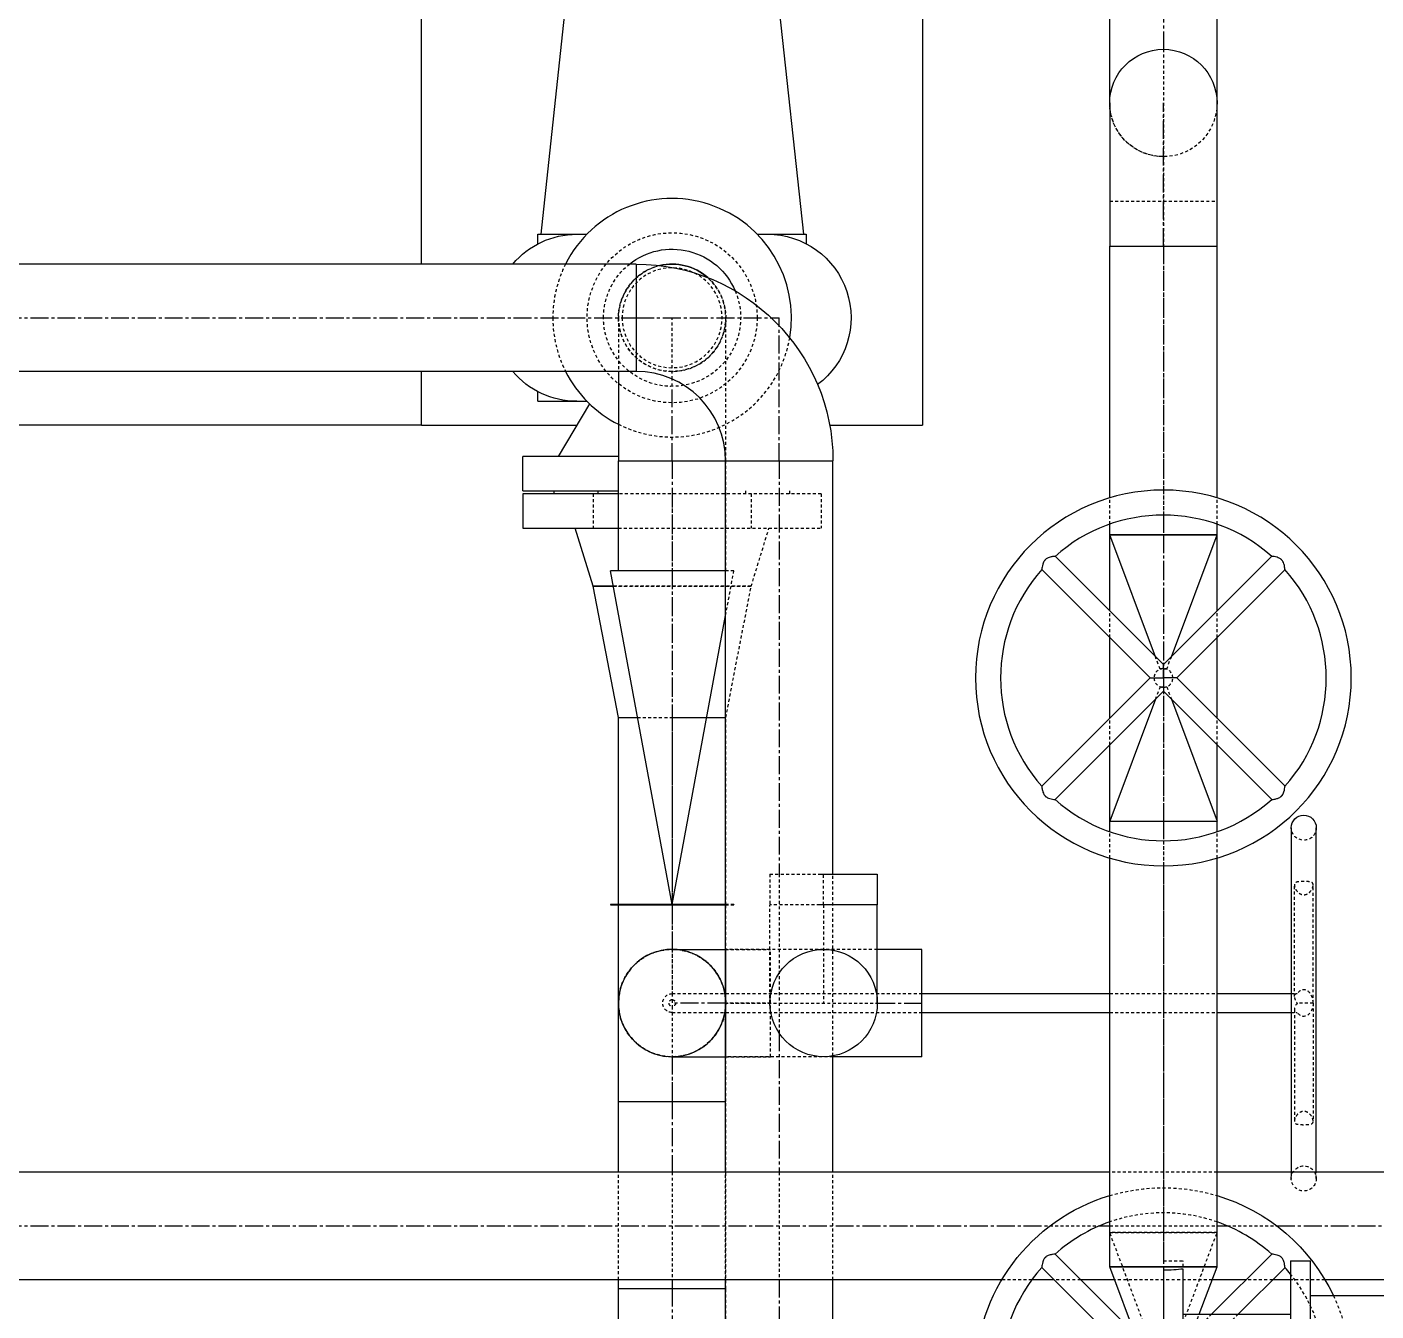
# Model space of a CAD drawing. Header units: inches. Extents: x -253 to 1500, y -183 to 1800.
# Drawn here: x 153 to 209.5, y 19.9 to 73.7 of the extents above; entities that cross this region are included whole.
import ezdxf

# ---------------------------------------------------------------- set-up
doc = ezdxf.new("R2010")
doc.units = ezdxf.units.IN
doc.header["$MEASUREMENT"] = 0
doc.linetypes.add('CENTER2', pattern=[1.125, 0.75, -0.125, 0.125, -0.125])
doc.linetypes.add('HIDDEN2', pattern=[0.1875, 0.125, -0.0625])
for name, color, linetype in [('Top (Plan) View-CENTER', 1, 'CENTER2'), ('Top (Plan) View-EQUIP', 3, 'Continuous'), ('Top (Plan) View-HIDDEN', 7, 'HIDDEN2'), ('Top (Plan) View-MISC', 7, 'Continuous'), ('Top (Plan) View-PIPING', 5, 'Continuous')]:
    doc.layers.add(name, color=color, linetype=linetype)

# ---------------------------------------------------------------- blocks, each defined once
blk = doc.blocks.new('*U134')
at = {"layer": 'Top (Plan) View-MISC', "color": 0, "linetype": 'ByBlock', "lineweight": -2}
blk.add_line((169.5, 57), (149.734, 57), dxfattribs=at)
blk = doc.blocks.new('*U150')
at = {"layer": 'Top (Plan) View-CENTER'}
blk.add_line((149.734, 61.5), (178.491, 61.5), dxfattribs=at)
at = {"layer": 'Top (Plan) View-HIDDEN'}
for p, q in [((132, 61.5), (132, 63.75)), ((149.734, 63.75), (132, 63.75)), ((132, 59.25), (132, 61.5)), ((132, 61.5), (149.734, 61.5)), ((149.734, 59.25), (132, 59.25))]:
    blk.add_line(p, q, dxfattribs=at)
at = {"layer": 'Top (Plan) View-PIPING', "color": 0, "linetype": 'ByBlock', "lineweight": -2}
for p, q in [((178.491, 63.75), (149.734, 63.75)), ((178.491, 63.75), (178.491, 61.5)), ((178.491, 61.5), (178.491, 59.25)), ((178.491, 59.25), (149.734, 59.25))]:
    blk.add_line(p, q, dxfattribs=at)
blk = doc.blocks.new('*U161')
at = {"layer": 'Top (Plan) View-CENTER'}
for p, q in [((149.734, 23.436), (195.831, 23.436)), ((197.903, 23.436), (198.341, 23.436)), ((202.841, 23.436), (203.28, 23.436)), ((205.352, 23.436), (235.995, 23.436))]:
    blk.add_line(p, q, dxfattribs=at)
at = {"layer": 'Top (Plan) View-HIDDEN'}
for p, q in [((202.841, 25.686), (198.341, 25.686)), ((195.831, 23.436), (197.903, 23.436)), ((198.341, 23.436), (202.841, 23.436)), ((203.28, 23.436), (205.352, 23.436)), ((195.078, 21.186), (193.822, 21.186)), ((197.125, 21.186), (196.011, 21.186)), ((202.638, 21.186), (198.545, 21.186)), ((205.171, 21.186), (204.058, 21.186)), ((207.361, 21.186), (205.925, 21.186))]:
    blk.add_line(p, q, dxfattribs=at)
at = {"layer": 'Top (Plan) View-PIPING', "color": 0, "linetype": 'ByBlock', "lineweight": -2}
for p, q in [((198.341, 25.686), (149.734, 25.686)), ((235.995, 25.686), (202.841, 25.686)), ((193.822, 21.186), (149.734, 21.186)), ((196.011, 21.186), (195.078, 21.186)), ((198.545, 21.186), (197.125, 21.186)), ((204.058, 21.186), (202.638, 21.186)), ((205.925, 21.186), (205.171, 21.186)), ((235.995, 21.186), (207.361, 21.186))]:
    blk.add_line(p, q, dxfattribs=at)
blk = doc.blocks.new('*U175')
at = {"layer": 'Top (Plan) View-EQUIP', "color": 0, "linetype": 'ByBlock', "lineweight": -2}
for p, q in [((177.114, 121), (190.5, 121)), ((190.5, 121), (190.5, 108.811)), ((187.111, 114.333), (177.114, 114.333)), ((169.5, 108.811), (169.5, 113.056)), ((188, 112.9), (172, 112.9)), ((172, 108.811), (172, 112.9)), ((188, 108.811), (188, 112.9)), ((169.5, 63.75), (169.5, 104.311)), ((172, 91.1), (172, 104.311)), ((188, 91.1), (188, 104.311)), ((190.5, 104.311), (190.5, 57)), ((172, 91.1), (180, 91.1)), ((180, 91.1), (188, 91.1)), ((172.889, 89.667), (180, 89.667)), ((180, 89.667), (187.111, 89.667)), ((178, 88.125), (180, 88.125)), ((178, 79), (178, 88.125)), ((180, 88.125), (182, 88.125)), ((182, 79), (182, 88.125)), ((176, 79), (174.5, 65)), ((184, 79), (176, 79)), ((184, 79), (185.5, 65)), ((174.375, 64.6), (174.375, 65)), ((174.375, 65), (174.5, 65)), ((174.5, 65), (176.429, 65)), ((183.571, 65), (185.5, 65)), ((185.5, 65), (185.625, 65)), ((185.625, 65), (185.625, 64.6)), ((169.5, 57), (169.5, 59.25)), ((174.375, 58), (174.375, 58.4)), ((174.375, 58), (176, 58)), ((176.542, 57.888), (175.219, 55.69)), ((176, 58), (176.429, 58)), ((169.5, 57), (176.007, 57)), ((186.604, 57), (190.5, 57)), ((177.75, 55.69), (173.75, 55.69)), ((173.75, 54.25), (173.75, 55.69)), ((173.75, 54.25), (177.75, 54.25))]:
    blk.add_line(p, q, dxfattribs=at)
at = {"layer": 'Top (Plan) View-EQUIP', "color": 0, "linetype": 'ByBlock', "lineweight": -2, "extrusion": (0, 0, -1)}
for centre, radius, start, end in [((-180, 100), 16, 79.6085, 116.3878), ((-186.4, 112.9), 1.6, 116.3878, 180), ((-173.6, 112.9), 1.6, 0, 5.6072), ((-173.6, 91.1), 1.6, 296.3878, 0), ((-186.4, 91.1), 1.6, 180, 243.6122), ((-180, 104), 16, 277.1808, 296.3878), ((-180, 104), 16, 243.6122, 262.8192), ((-176, 61.5), 3.5, 40.0052, 90), ((-184, 61.5), 3.5, 90, 233.2027), ((-176, 61.5), 3.5, 270, 319.9948)]:
    blk.add_arc(centre, radius, start, end, dxfattribs=at)
blk = doc.blocks.new('*U176')
at = {"layer": 'Top (Plan) View-HIDDEN'}
for p, q in [((176.688, 54.125), (176.688, 52.685)), ((186.25, 54.125), (177.75, 54.125)), ((180, 54.125), (180, 50.245)), ((183.312, 54.125), (183.312, 52.685)), ((186.25, 54.125), (186.25, 52.685)), ((177.75, 52.685), (186.25, 52.685)), ((183.312, 50.245), (184.06, 52.685)), ((177.532, 50.245), (183.312, 50.245))]:
    blk.add_line(p, q, dxfattribs=at)
at = {"layer": 'Top (Plan) View-PIPING', "color": 0, "linetype": 'ByBlock', "lineweight": -2}
for p, q in [((177.75, 54.125), (173.75, 54.125)), ((173.75, 54.125), (173.75, 52.685)), ((173.75, 52.685), (177.75, 52.685)), ((176.688, 50.245), (175.94, 52.685)), ((176.688, 50.245), (177.532, 50.245))]:
    blk.add_line(p, q, dxfattribs=at)
blk = doc.blocks.new('*U177')
at = {"layer": 'Top (Plan) View-HIDDEN'}
for radius, start, end in [(5, 153.2563, 180), (2.25, 103.2567, 180), (2.25, 180, 48.513), (5, 180, 206.7437), (5, 243.2563, 350.3217)]:
    blk.add_arc((180, 61.5), radius, start, end, dxfattribs=at)
at = {"layer": 'Top (Plan) View-HIDDEN', "extrusion": (0, 0, -1)}
for start, end in [(0, 51.5), (156.8901, 0)]:
    blk.add_arc((-180, 61.5), 2.875, start, end, dxfattribs=at)
at = {"layer": 'Top (Plan) View-PIPING', "color": 0, "linetype": 'ByBlock', "lineweight": -2}
for radius, start, end in [(5, 350.3217, 153.2563), (2.25, 48.513, 103.2567), (5, 206.7437, 243.2563)]:
    blk.add_arc((180, 61.5), radius, start, end, dxfattribs=at)
at = {"layer": 'Top (Plan) View-PIPING', "color": 0, "linetype": 'ByBlock', "lineweight": -2, "extrusion": (0, 0, -1)}
blk.add_arc((-180, 61.5), 2.875, 51.5, 156.8901, dxfattribs=at)
blk = doc.blocks.new('*U178')
at = {"layer": 'Top (Plan) View-HIDDEN'}
for p, q in [((176.905, 54.125), (176.905, 54.25)), ((183.095, 54.125), (183.095, 54.25)), ((184.94, 54.125), (184.94, 54.25))]:
    blk.add_line(p, q, dxfattribs=at)
at = {"layer": 'Top (Plan) View-PIPING', "color": 0, "linetype": 'ByBlock', "lineweight": -2}
blk.add_line((175.06, 54.125), (175.06, 54.25), dxfattribs=at)
blk = doc.blocks.new('*U180')
at = {"layer": 'Top (Plan) View-CENTER'}
for p, q in [((180, 20.808), (180, 12.568)), ((177.114, 16.688), (180, 16.688))]:
    blk.add_line(p, q, dxfattribs=at)
at = {"layer": 'Top (Plan) View-HIDDEN'}
for p, q in [((182.25, 20.808), (182.241, 20.808)), ((182.25, 12.568), (182.25, 20.808)), ((175.88, 18.381), (175.88, 14.438)), ((175.88, 16.688), (177.114, 16.688)), ((177.114, 14.438), (175.88, 14.438)), ((182.241, 12.568), (182.25, 12.568))]:
    blk.add_line(p, q, dxfattribs=at)
at = {"layer": 'Top (Plan) View-PIPING', "color": 0, "linetype": 'ByBlock', "lineweight": -2}
for p, q in [((182.241, 20.808), (177.75, 20.808)), ((177.75, 18.938), (177.75, 20.808)), ((175.88, 18.938), (175.88, 18.381)), ((177.75, 18.938), (175.88, 18.938)), ((180, 16.688), (177.75, 18.938)), ((177.75, 14.438), (180, 16.688)), ((177.75, 14.438), (177.114, 14.438)), ((177.75, 12.568), (177.75, 14.438)), ((177.75, 12.568), (182.241, 12.568))]:
    blk.add_line(p, q, dxfattribs=at)
blk = doc.blocks.new('*U181')
at = {"layer": 'Top (Plan) View-HIDDEN'}
blk.add_circle((180, 61.5), 3.565, dxfattribs=at)
at = {"layer": 'Top (Plan) View-HIDDEN', "extrusion": (0, 0, -1)}
blk.add_circle((-180, 61.5), 2.095, dxfattribs=at)
blk = doc.blocks.new('*U182')
at = {"layer": 'Top (Plan) View-HIDDEN'}
for p, q in [((183.312, 50.245), (177.532, 50.245)), ((180, 50.245), (180, 44.745)), ((182.25, 44.745), (183.312, 50.245)), ((178.55, 44.745), (181.45, 44.745)), ((182.241, 44.745), (182.25, 44.745))]:
    blk.add_line(p, q, dxfattribs=at)
at = {"layer": 'Top (Plan) View-PIPING', "color": 0, "linetype": 'ByBlock', "lineweight": -2}
for p, q in [((177.532, 50.245), (176.688, 50.245)), ((177.75, 44.745), (176.688, 50.245)), ((177.75, 44.745), (178.55, 44.745)), ((181.45, 44.745), (182.241, 44.745))]:
    blk.add_line(p, q, dxfattribs=at)
blk = doc.blocks.new('*U183')
at = {"layer": 'Top (Plan) View-CENTER'}
blk.add_line((180, 50.899), (180, 36.899), dxfattribs=at)
at = {"layer": 'Top (Plan) View-HIDDEN'}
for p, q in [((182.587, 50.899), (182.241, 50.899)), ((182.587, 50.889), (182.241, 50.889)), ((182.241, 49.018), (182.587, 50.889)), ((182.587, 50.899), (182.587, 50.889)), ((182.587, 36.909), (182.241, 36.909)), ((182.241, 36.899), (182.587, 36.899)), ((182.587, 36.909), (182.587, 36.899))]:
    blk.add_line(p, q, dxfattribs=at)
at = {"layer": 'Top (Plan) View-PIPING', "color": 0, "linetype": 'ByBlock', "lineweight": -2}
for p, q in [((182.241, 50.899), (177.412, 50.899)), ((177.412, 50.899), (177.412, 50.889)), ((182.241, 50.889), (177.412, 50.889)), ((180, 36.909), (177.412, 50.889)), ((180, 36.909), (182.241, 49.018)), ((182.241, 36.909), (177.412, 36.909)), ((177.412, 36.909), (177.412, 36.899)), ((177.412, 36.899), (182.241, 36.899))]:
    blk.add_line(p, q, dxfattribs=at)
blk = doc.blocks.new('*U184')
at = {"layer": 'Top (Plan) View-CENTER'}
blk.add_line((180, 55.5), (180, 58.933), dxfattribs=at)
at = {"layer": 'Top (Plan) View-HIDDEN'}
for p, q in [((177.75, 61.5), (177.75, 59.25)), ((180, 58.933), (180, 61.5)), ((182.25, 55.5), (182.25, 61.5))]:
    blk.add_line(p, q, dxfattribs=at)
at = {"layer": 'Top (Plan) View-HIDDEN', "extrusion": (0, 0, -1)}
for start, end in [(270, 76.7433), (131.487, 270)]:
    blk.add_arc((-180, 61.5), 2.25, start, end, dxfattribs=at)
at = {"layer": 'Top (Plan) View-PIPING', "color": 0, "linetype": 'ByBlock', "lineweight": -2}
for p, q in [((177.75, 59.25), (177.75, 55.5)), ((177.75, 55.5), (182.241, 55.5))]:
    blk.add_line(p, q, dxfattribs=at)
at = {"layer": 'Top (Plan) View-PIPING', "color": 0, "linetype": 'ByBlock', "lineweight": -2, "extrusion": (0, 0, -1)}
blk.add_arc((-180, 61.5), 2.25, 76.7433, 131.487, dxfattribs=at)
blk = doc.blocks.new('*U185')
at = {"layer": 'Top (Plan) View-CENTER'}
blk.add_line((180, 55.5), (180, 50.899), dxfattribs=at)
at = {"layer": 'Top (Plan) View-HIDDEN'}
blk.add_line((182.25, 50.899), (182.25, 55.5), dxfattribs=at)
at = {"layer": 'Top (Plan) View-PIPING', "color": 0, "linetype": 'ByBlock', "lineweight": -2}
for p, q in [((177.75, 55.5), (180, 55.5)), ((177.75, 50.899), (177.75, 55.5)), ((180, 55.5), (182.241, 55.5))]:
    blk.add_line(p, q, dxfattribs=at)
blk = doc.blocks.new('*U186')
at = {"layer": 'Top (Plan) View-CENTER'}
for p, q in [((180, 36.899), (180, 35.029)), ((180, 30.529), (180, 28.659))]:
    blk.add_line(p, q, dxfattribs=at)
at = {"layer": 'Top (Plan) View-HIDDEN'}
for p, q in [((182.25, 28.659), (182.25, 36.899)), ((180, 35.029), (180, 33.173)), ((180, 32.917), (180, 32.641)), ((180, 32.385), (180, 30.529)), ((182.241, 28.659), (182.25, 28.659))]:
    blk.add_line(p, q, dxfattribs=at)
at = {"layer": 'Top (Plan) View-PIPING', "color": 0, "linetype": 'ByBlock', "lineweight": -2}
for q in [(177.75, 36.899), (182.241, 28.659)]:
    blk.add_line((177.75, 28.659), q, dxfattribs=at)
blk = doc.blocks.new('*U187')
at = {"layer": 'Top (Plan) View-CENTER'}
for p, q in [((180, 28.659), (180, 25.686)), ((180, 21.186), (180, 20.808))]:
    blk.add_line(p, q, dxfattribs=at)
at = {"layer": 'Top (Plan) View-HIDDEN'}
for p, q in [((178.55, 44.745), (180, 44.745)), ((180, 44.745), (181.45, 44.745)), ((180, 44.745), (180, 33.173)), ((182.241, 44.745), (182.25, 44.745)), ((182.25, 36.899), (182.25, 44.745)), ((177.75, 36.899), (177.75, 36.909)), ((180, 32.917), (180, 32.641)), ((180, 32.385), (180, 28.659)), ((182.25, 20.808), (182.25, 28.659)), ((177.75, 21.186), (177.75, 25.686)), ((180, 25.686), (180, 21.186)), ((182.25, 20.808), (182.241, 20.808))]:
    blk.add_line(p, q, dxfattribs=at)
at = {"layer": 'Top (Plan) View-PIPING', "color": 0, "linetype": 'ByBlock', "lineweight": -2}
for p, q in [((177.75, 44.745), (178.55, 44.745)), ((177.75, 36.909), (177.75, 44.745)), ((181.45, 44.745), (182.241, 44.745)), ((177.75, 25.686), (177.75, 28.659)), ((177.75, 20.808), (177.75, 21.186)), ((180, 20.808), (177.75, 20.808)), ((182.241, 20.808), (180, 20.808))]:
    blk.add_line(p, q, dxfattribs=at)
blk = doc.blocks.new('*U190')
at = {"layer": 'Top (Plan) View-CENTER'}
blk.add_line((182.231, 32.779), (180, 32.779), dxfattribs=at)
at = {"layer": 'Top (Plan) View-HIDDEN'}
for p, q in [((182.241, 35.029), (184.12, 35.029)), ((184.12, 32.779), (184.12, 35.029)), ((184.12, 32.779), (182.231, 32.779)), ((184.12, 30.529), (184.12, 32.779)), ((182.241, 30.529), (184.12, 30.529))]:
    blk.add_line(p, q, dxfattribs=at)
blk.add_arc((180, 32.779), 2.25, 354.9363, 5.0637, dxfattribs=at)
at = {"layer": 'Top (Plan) View-PIPING', "color": 0, "linetype": 'ByBlock', "lineweight": -2}
for p, q in [((180, 35.029), (182.241, 35.029)), ((180, 30.529), (182.241, 30.529))]:
    blk.add_line(p, q, dxfattribs=at)
for start, end in [(90, 354.9363), (5.0637, 90)]:
    blk.add_arc((180, 32.779), 2.25, start, end, dxfattribs=at)
blk = doc.blocks.new('*U191')
at = {"layer": 'Top (Plan) View-HIDDEN'}
for p, q in [((206.081, 33.057), (206.081, 37.731)), ((206.869, 32.779), (206.869, 37.731)), ((180, 33.173), (180, 32.917)), ((180, 33.173), (190.471, 33.173)), ((198.341, 33.173), (202.841, 33.173)), ((205.95, 33.173), (206.197, 33.173)), ((180, 32.641), (180, 32.385)), ((180, 32.385), (190.471, 32.385)), ((198.341, 32.385), (202.841, 32.385)), ((205.95, 32.385), (206.197, 32.385)), ((206.081, 32.5), (206.081, 27.827)), ((206.869, 32.779), (206.197, 32.779)), ((206.869, 32.779), (206.869, 27.827)), ((205.95, 25.686), (205.95, 25.429)), ((207, 25.429), (207, 25.686))]:
    blk.add_line(p, q, dxfattribs=at)
blk.add_circle((180, 32.779), 2.25, dxfattribs=at)
at = {"layer": 'Top (Plan) View-HIDDEN', "extrusion": (0, 0, -1)}
blk.add_circle((-180, 32.779), 2.249, dxfattribs=at)
for centre, radius, start, end in [((-206.475, 40.129), 0.525, 180, 360), ((-180, 32.779), 0.394, 270, 90), ((-206.475, 25.429), 0.525, 0, 180), ((-206.475, 25.429), 0.525, 180, 360)]:
    blk.add_arc(centre, radius, start, end, dxfattribs=at)
at = {"layer": 'Top (Plan) View-HIDDEN'}
blk.add_arc((180, 32.779), 0.138, 90, 270, dxfattribs=at)
for major_axis, ratio, start_param, end_param in [((0, -0.557), 0.707107, 1.570796, 3.926991), ((0.364, -0.364), 0.414214, -3.534292, -1.963495), ((-0.364, -0.364), 0.414214, -1.178097, 0.392699)]:
    blk.add_ellipse((206.475, 32.779), major_axis=major_axis, ratio=ratio, start_param=start_param, end_param=end_param, dxfattribs=at)
at = {"layer": 'Top (Plan) View-HIDDEN', "extrusion": (0, 0, -1)}
blk.add_ellipse((206.475, 32.779), major_axis=(0, -0.557), ratio=0.707107, start_param=-1.570796, end_param=0.785398, dxfattribs=at)
at = {"layer": 'Top (Plan) View-HIDDEN'}
for points, knots in [([(206.869, 37.731), (206.869, 37.729), (206.869, 37.727), (206.869, 37.724), (206.869, 37.722), (206.868, 37.714), (206.868, 37.708), (206.864, 37.68), (206.859, 37.658), (206.842, 37.605), (206.828, 37.575), (206.789, 37.504), (206.759, 37.462), (206.684, 37.39), (206.641, 37.361), (206.554, 37.326), (206.513, 37.318), (206.43, 37.319), (206.39, 37.328), (206.309, 37.361), (206.269, 37.389), (206.189, 37.464), (206.153, 37.514), (206.112, 37.595), (206.1, 37.627), (206.087, 37.677), (206.083, 37.695), (206.082, 37.715), (206.082, 37.719), (206.081, 37.724), (206.081, 37.725), (206.081, 37.729), (206.081, 37.73), (206.081, 37.733), (206.081, 37.735), (206.081, 37.739), (206.082, 37.741), (206.082, 37.752), (206.084, 37.76), (206.088, 37.78), (206.093, 37.79), (206.109, 37.814), (206.123, 37.825), (206.163, 37.846), (206.193, 37.855), (206.268, 37.867), (206.311, 37.871), (206.398, 37.875), (206.44, 37.875), (206.522, 37.875), (206.562, 37.874), (206.644, 37.87), (206.684, 37.867), (206.763, 37.854), (206.798, 37.843), (206.839, 37.816), (206.851, 37.803), (206.863, 37.774), (206.867, 37.762), (206.868, 37.745), (206.868, 37.742), (206.869, 37.737), (206.869, 37.735), (206.869, 37.733), (206.869, 37.732), (206.869, 37.731)], [0, 0, 0, 0, 0.006355, 0.006355, 0.015483, 0.015483, 0.038866, 0.038866, 0.11999, 0.11999, 0.222767, 0.222767, 0.369773, 0.369773, 0.514709, 0.514709, 0.632979, 0.632979, 0.74711, 0.74711, 0.880955, 0.880955, 1.056246, 1.056246, 1.165235, 1.165235, 1.233095, 1.233095, 1.2458, 1.2458, 1.253709, 1.253709, 1.259851, 1.259851, 1.266608, 1.266608, 1.277602, 1.277602, 1.315797, 1.315797, 1.379771, 1.379771, 1.48338, 1.48338, 1.63114, 1.63114, 1.775126, 1.775126, 1.893061, 1.893061, 2.007256, 2.007256, 2.141769, 2.141769, 2.315982, 2.315982, 2.425029, 2.425029, 2.490587, 2.490587, 2.503146, 2.503146, 2.51101, 2.51101, 2.515371, 2.515371, 2.515371, 2.515371]), ([(180, 32.917), (180.018, 32.917), (180.037, 32.914), (180.072, 32.901), (180.088, 32.891), (180.115, 32.868), (180.127, 32.852), (180.143, 32.817), (180.148, 32.797), (180.148, 32.76), (180.143, 32.741), (180.127, 32.706), (180.115, 32.69), (180.088, 32.666), (180.072, 32.657), (180.037, 32.644), (180.018, 32.641), (180, 32.641)], [-0.4348162, -0.4348162, -0.4348162, -0.4348162, -0.381834, -0.381834, -0.3288517, -0.3288517, -0.2731299, -0.2731299, -0.2174081, -0.2174081, -0.1616863, -0.1616863, -0.1059645, -0.1059645, -0.0529823, -0.0529823, 0, 0, 0, 0]), ([(206.869, 27.827), (206.869, 27.826), (206.869, 27.824), (206.869, 27.821), (206.869, 27.818), (206.868, 27.811), (206.868, 27.806), (206.864, 27.785), (206.859, 27.771), (206.842, 27.744), (206.828, 27.733), (206.789, 27.712), (206.759, 27.703), (206.684, 27.691), (206.641, 27.687), (206.554, 27.683), (206.513, 27.682), (206.43, 27.682), (206.39, 27.683), (206.309, 27.687), (206.269, 27.691), (206.189, 27.703), (206.153, 27.714), (206.112, 27.741), (206.1, 27.754), (206.087, 27.783), (206.083, 27.795), (206.082, 27.813), (206.082, 27.816), (206.081, 27.82), (206.081, 27.822), (206.081, 27.825), (206.081, 27.827), (206.081, 27.83), (206.081, 27.832), (206.081, 27.836), (206.082, 27.839), (206.082, 27.851), (206.084, 27.861), (206.088, 27.888), (206.093, 27.906), (206.109, 27.955), (206.123, 27.985), (206.163, 28.056), (206.193, 28.098), (206.268, 28.169), (206.311, 28.198), (206.398, 28.232), (206.44, 28.24), (206.522, 28.238), (206.562, 28.229), (206.644, 28.195), (206.684, 28.167), (206.763, 28.091), (206.798, 28.041), (206.839, 27.96), (206.851, 27.928), (206.863, 27.879), (206.867, 27.862), (206.868, 27.842), (206.868, 27.839), (206.869, 27.834), (206.869, 27.832), (206.869, 27.829), (206.869, 27.828), (206.869, 27.827)], [0, 0, 0, 0, 0.006355, 0.006355, 0.015483, 0.015483, 0.038866, 0.038866, 0.11999, 0.11999, 0.222767, 0.222767, 0.369773, 0.369773, 0.514709, 0.514709, 0.632979, 0.632979, 0.74711, 0.74711, 0.880955, 0.880955, 1.056246, 1.056246, 1.165235, 1.165235, 1.233095, 1.233095, 1.2458, 1.2458, 1.253709, 1.253709, 1.259851, 1.259851, 1.266608, 1.266608, 1.277602, 1.277602, 1.315797, 1.315797, 1.379771, 1.379771, 1.48338, 1.48338, 1.63114, 1.63114, 1.775126, 1.775126, 1.893061, 1.893061, 2.007256, 2.007256, 2.141769, 2.141769, 2.315982, 2.315982, 2.425029, 2.425029, 2.490587, 2.490587, 2.503146, 2.503146, 2.51101, 2.51101, 2.515371, 2.515371, 2.515371, 2.515371])]:
    blk.add_open_spline(points, degree=3, knots=knots, dxfattribs=at)
at = {"layer": 'Top (Plan) View-PIPING', "color": 0, "linetype": 'ByBlock', "lineweight": -2}
for p, q in [((205.95, 40.129), (205.95, 25.686)), ((207, 25.686), (207, 40.129)), ((190.471, 33.173), (198.341, 33.173)), ((202.841, 33.173), (205.95, 33.173)), ((190.471, 32.385), (198.341, 32.385)), ((202.841, 32.385), (205.95, 32.385))]:
    blk.add_line(p, q, dxfattribs=at)
at = {"layer": 'Top (Plan) View-PIPING', "color": 0, "linetype": 'ByBlock', "lineweight": -2, "extrusion": (0, 0, -1)}
blk.add_arc((-206.475, 40.129), 0.525, 0, 180, dxfattribs=at)
blk = doc.blocks.new('*U192')
at = {"layer": 'Top (Plan) View-CENTER'}
for p in [(178.491, 61.5), (184.491, 55.5)]:
    blk.add_line(p, (184.491, 61.5), dxfattribs=at)
at = {"layer": 'Top (Plan) View-PIPING', "color": 0, "linetype": 'ByBlock', "lineweight": -2}
for p, q in [((178.491, 63.75), (178.491, 59.25)), ((182.241, 55.5), (186.741, 55.5))]:
    blk.add_line(p, q, dxfattribs=at)
at = {"layer": 'Top (Plan) View-PIPING', "color": 0, "linetype": 'ByBlock', "lineweight": -2, "extrusion": (0, 0, -1)}
blk.add_arc((-178.491, 55.5), 8.25, 90, 180, dxfattribs=at)
at = {"layer": 'Top (Plan) View-PIPING', "color": 0, "linetype": 'ByBlock', "lineweight": -2}
blk.add_arc((178.491, 55.5), 3.75, 0, 90, dxfattribs=at)
blk = doc.blocks.new('*U197')
at = {"layer": 'Top (Plan) View-CENTER'}
blk.add_line((188.601, 32.779), (190.471, 32.779), dxfattribs=at)
at = {"layer": 'Top (Plan) View-HIDDEN'}
for p, q in [((188.601, 35.029), (182.241, 35.029)), ((182.231, 33.073), (182.231, 32.484)), ((182.231, 32.779), (188.601, 32.779)), ((186.741, 30.529), (182.241, 30.529))]:
    blk.add_line(p, q, dxfattribs=at)
at = {"layer": 'Top (Plan) View-PIPING', "color": 0, "linetype": 'ByBlock', "lineweight": -2}
for p, q in [((182.231, 35.029), (182.231, 33.073)), ((182.241, 35.029), (182.231, 35.029)), ((190.471, 35.029), (188.601, 35.029)), ((190.471, 30.529), (190.471, 35.029)), ((182.231, 32.484), (182.231, 30.529)), ((182.241, 30.529), (182.231, 30.529)), ((190.471, 30.529), (186.741, 30.529))]:
    blk.add_line(p, q, dxfattribs=at)
blk = doc.blocks.new('*U198')
at = {"layer": 'Top (Plan) View-CENTER'}
for p, q in [((184.491, 55.5), (184.491, 38.183)), ((184.491, 31.512), (184.491, 25.686)), ((184.491, 21.186), (184.491, 4.005))]:
    blk.add_line(p, q, dxfattribs=at)
at = {"layer": 'Top (Plan) View-HIDDEN'}
for p, q in [((184.491, 38.183), (184.491, 31.512)), ((186.741, 30.563), (186.741, 38.183)), ((182.241, 21.186), (182.241, 25.686)), ((184.491, 25.686), (184.491, 21.186)), ((186.741, 21.186), (186.741, 25.686))]:
    blk.add_line(p, q, dxfattribs=at)
at = {"layer": 'Top (Plan) View-PIPING', "color": 0, "linetype": 'ByBlock', "lineweight": -2}
for p, q in [((182.241, 55.5), (184.491, 55.5)), ((182.241, 25.686), (182.241, 55.5)), ((184.491, 55.5), (186.741, 55.5)), ((186.741, 38.183), (186.741, 55.5)), ((186.741, 25.686), (186.741, 30.563)), ((182.241, 4.005), (182.241, 21.186)), ((186.741, 4.005), (186.741, 21.186))]:
    blk.add_line(p, q, dxfattribs=at)
blk = doc.blocks.new('*U206')
at = {"layer": 'Top (Plan) View-HIDDEN'}
for p, q in [((186.195, 36.899), (184.101, 36.899)), ((184.101, 32.779), (184.101, 36.899)), ((186.351, 36.899), (186.351, 32.779))]:
    blk.add_line(p, q, dxfattribs=at)
at = {"layer": 'Top (Plan) View-PIPING', "color": 0, "linetype": 'ByBlock', "lineweight": -2}
for p, q in [((186.351, 36.899), (186.195, 36.899)), ((188.601, 36.899), (186.351, 36.899)), ((188.601, 32.779), (188.601, 36.899))]:
    blk.add_line(p, q, dxfattribs=at)
blk.add_circle((186.351, 32.779), 2.25, dxfattribs=at)
blk = doc.blocks.new('*U207')
at = {"layer": 'Top (Plan) View-HIDDEN'}
for p, q in [((184.101, 38.183), (186.195, 38.183)), ((184.101, 38.183), (184.101, 36.899)), ((186.351, 36.899), (186.351, 38.183)), ((186.195, 36.899), (184.101, 36.899))]:
    blk.add_line(p, q, dxfattribs=at)
at = {"layer": 'Top (Plan) View-PIPING', "color": 0, "linetype": 'ByBlock', "lineweight": -2}
for p, q in [((186.195, 38.183), (186.351, 38.183)), ((186.351, 38.183), (188.601, 38.183)), ((188.601, 38.183), (188.601, 36.899)), ((186.351, 36.899), (186.195, 36.899)), ((188.601, 36.899), (186.351, 36.899))]:
    blk.add_line(p, q, dxfattribs=at)
blk = doc.blocks.new('*U211')
at = {"layer": 'Top (Plan) View-CENTER'}
blk.add_line((200.591, 52.405), (200.591, 40.405), dxfattribs=at)
at = {"layer": 'Top (Plan) View-HIDDEN'}
for p, q in [((200.453, 46.774), (200.257, 47.296)), ((200.73, 46.774), (200.926, 47.296)), ((200.73, 46.774), (200.453, 46.774)), ((200.453, 46.037), (200.257, 45.515)), ((200.453, 46.037), (200.73, 46.037)), ((200.73, 46.037), (200.926, 45.515))]:
    blk.add_line(p, q, dxfattribs=at)
for start, end in [(90, 180), (180, 270), (360, 90), (270, 0)]:
    blk.add_arc((200.591, 46.405), 0.394, start, end, dxfattribs=at)
at = {"layer": 'Top (Plan) View-PIPING', "color": 0, "linetype": 'ByBlock', "lineweight": -2}
for p, q in [((202.841, 52.405), (198.341, 52.405)), ((198.342, 52.404), (198.341, 52.405)), ((202.841, 52.404), (198.341, 52.404)), ((198.341, 52.404), (198.341, 52.403)), ((198.341, 52.403), (202.841, 52.403)), ((200.257, 47.296), (198.342, 52.403)), ((200.926, 47.296), (202.841, 52.403)), ((202.841, 52.404), (202.841, 52.405)), ((202.841, 52.404), (202.841, 52.403)), ((196.052, 51.502), (200.591, 46.962)), ((205.131, 51.502), (200.591, 46.962)), ((195.495, 50.945), (200.035, 46.405)), ((205.688, 50.945), (201.148, 46.405)), ((200.591, 46.405), (200.591, 46.962)), ((200.035, 46.405), (195.495, 41.866)), ((200.035, 46.405), (200.591, 46.405)), ((200.591, 46.405), (200.591, 45.849)), ((201.148, 46.405), (200.591, 46.405)), ((201.148, 46.405), (205.688, 41.866)), ((200.591, 45.849), (196.052, 41.309)), ((200.591, 45.849), (205.131, 41.309)), ((200.257, 45.515), (198.341, 40.405)), ((200.926, 45.515), (202.841, 40.405)), ((198.341, 40.405), (200.591, 40.405)), ((200.591, 40.405), (202.841, 40.405))]:
    blk.add_line(p, q, dxfattribs=at)
at = {"layer": 'Top (Plan) View-PIPING', "color": 0, "linetype": 'ByBlock', "lineweight": -2, "extrusion": (0, 0, -1)}
blk.add_circle((-200.591, 46.405), 7.875, dxfattribs=at)
at = {"layer": 'Top (Plan) View-PIPING', "color": 0, "linetype": 'ByBlock', "lineweight": -2}
for start, end in [(48.3074, 131.6926), (138.3074, 221.6926), (318.3074, 41.6926), (228.3074, 311.6926)]:
    blk.add_arc((200.591, 46.405), 6.825, start, end, dxfattribs=at)
for points, knots in [([(196.052, 51.502), (196.052, 51.502), (196.052, 51.502), (196.051, 51.502), (196.043, 51.501), (196.009, 51.497), (195.982, 51.494), (195.907, 51.481), (195.856, 51.471), (195.775, 51.444), (195.743, 51.43), (195.693, 51.402), (195.675, 51.389), (195.655, 51.371), (195.652, 51.369), (195.647, 51.364), (195.645, 51.362), (195.641, 51.359), (195.64, 51.357), (195.637, 51.354), (195.635, 51.353), (195.631, 51.348), (195.629, 51.346), (195.618, 51.333), (195.61, 51.324), (195.591, 51.296), (195.58, 51.278), (195.556, 51.23), (195.545, 51.199), (195.524, 51.128), (195.515, 51.086), (195.503, 51.015), (195.5, 50.986), (195.496, 50.953), (195.495, 50.945), (195.495, 50.945)], [0.629127, 0.629127, 0.629127, 0.629127, 0.632979, 0.632979, 0.74711, 0.74711, 0.880955, 0.880955, 1.056246, 1.056246, 1.165235, 1.165235, 1.233095, 1.233095, 1.2458, 1.2458, 1.253709, 1.253709, 1.259851, 1.259851, 1.266608, 1.266608, 1.277602, 1.277602, 1.315797, 1.315797, 1.379771, 1.379771, 1.48338, 1.48338, 1.63114, 1.63114, 1.775126, 1.775126, 1.886793, 1.886793, 1.886793, 1.886793]), ([(205.688, 50.945), (205.688, 50.945), (205.688, 50.945), (205.688, 50.946), (205.687, 50.954), (205.683, 50.988), (205.679, 51.015), (205.667, 51.09), (205.656, 51.141), (205.629, 51.222), (205.616, 51.254), (205.587, 51.303), (205.575, 51.322), (205.557, 51.342), (205.555, 51.345), (205.55, 51.35), (205.548, 51.352), (205.545, 51.355), (205.543, 51.357), (205.54, 51.36), (205.539, 51.362), (205.534, 51.366), (205.532, 51.368), (205.519, 51.379), (205.509, 51.387), (205.482, 51.406), (205.464, 51.417), (205.416, 51.441), (205.385, 51.452), (205.314, 51.473), (205.272, 51.482), (205.201, 51.494), (205.172, 51.497), (205.139, 51.501), (205.131, 51.502), (205.131, 51.502)], [0.629127, 0.629127, 0.629127, 0.629127, 0.632979, 0.632979, 0.74711, 0.74711, 0.880955, 0.880955, 1.056246, 1.056246, 1.165235, 1.165235, 1.233095, 1.233095, 1.2458, 1.2458, 1.253709, 1.253709, 1.259851, 1.259851, 1.266608, 1.266608, 1.277602, 1.277602, 1.315797, 1.315797, 1.379771, 1.379771, 1.48338, 1.48338, 1.63114, 1.63114, 1.775126, 1.775126, 1.886793, 1.886793, 1.886793, 1.886793]), ([(195.495, 41.866), (195.495, 41.866), (195.495, 41.866), (195.495, 41.865), (195.496, 41.856), (195.5, 41.821), (195.504, 41.794), (195.516, 41.718), (195.527, 41.667), (195.554, 41.587), (195.568, 41.555), (195.596, 41.506), (195.609, 41.488), (195.626, 41.469), (195.628, 41.466), (195.633, 41.461), (195.635, 41.459), (195.638, 41.456), (195.639, 41.455), (195.64, 41.454)], [1.8867932, 1.8867932, 1.8867932, 1.8867932, 1.8930613, 1.8930613, 2.0072563, 2.0072563, 2.141769, 2.141769, 2.3159815, 2.3159815, 2.4250288, 2.4250288, 2.4905867, 2.4905867, 2.503146, 2.503146, 2.5110105, 2.5110105, 2.5153707, 2.5153707, 2.5153707, 2.5153707]), ([(205.543, 41.454), (205.545, 41.455), (205.546, 41.457), (205.55, 41.461), (205.552, 41.463), (205.559, 41.471), (205.564, 41.477), (205.586, 41.504), (205.599, 41.527), (205.626, 41.579), (205.637, 41.61), (205.658, 41.68), (205.667, 41.722), (205.679, 41.794), (205.683, 41.824), (205.687, 41.858), (205.688, 41.866), (205.688, 41.866)], [0, 0, 0, 0, 0.006355, 0.006355, 0.0154828, 0.0154828, 0.038866, 0.038866, 0.1199904, 0.1199904, 0.2227668, 0.2227668, 0.3697726, 0.3697726, 0.5147088, 0.5147088, 0.6291265, 0.6291265, 0.6291265, 0.6291265]), ([(195.64, 41.454), (195.641, 41.452), (195.643, 41.451), (195.646, 41.447), (195.649, 41.445), (195.657, 41.438), (195.663, 41.433), (195.69, 41.411), (195.713, 41.397), (195.765, 41.371), (195.796, 41.36), (195.866, 41.339), (195.908, 41.33), (195.98, 41.318), (196.009, 41.314), (196.044, 41.31), (196.052, 41.309), (196.052, 41.309)], [0, 0, 0, 0, 0.006355, 0.006355, 0.0154828, 0.0154828, 0.038866, 0.038866, 0.1199904, 0.1199904, 0.2227668, 0.2227668, 0.3697726, 0.3697726, 0.5147088, 0.5147088, 0.6291265, 0.6291265, 0.6291265, 0.6291265]), ([(205.131, 41.309), (205.131, 41.309), (205.131, 41.309), (205.132, 41.309), (205.141, 41.31), (205.175, 41.314), (205.203, 41.318), (205.279, 41.33), (205.329, 41.341), (205.41, 41.368), (205.442, 41.382), (205.491, 41.41), (205.508, 41.423), (205.528, 41.44), (205.531, 41.442), (205.536, 41.447), (205.538, 41.449), (205.541, 41.452), (205.542, 41.453), (205.543, 41.454)], [1.8867932, 1.8867932, 1.8867932, 1.8867932, 1.8930613, 1.8930613, 2.0072563, 2.0072563, 2.141769, 2.141769, 2.3159815, 2.3159815, 2.4250288, 2.4250288, 2.4905867, 2.4905867, 2.503146, 2.503146, 2.5110105, 2.5110105, 2.5153707, 2.5153707, 2.5153707, 2.5153707])]:
    blk.add_open_spline(points, degree=3, knots=knots, dxfattribs=at)
blk = doc.blocks.new('*U213')
at = {"layer": 'Top (Plan) View-HIDDEN'}
for p, q in [((202.841, 23.163), (198.341, 23.163)), ((198.342, 23.162), (198.341, 23.163)), ((202.841, 23.162), (198.341, 23.162)), ((198.341, 23.161), (202.841, 23.161)), ((200.453, 17.532), (198.342, 23.161)), ((200.591, 23.163), (200.591, 21.979)), ((200.73, 17.532), (202.841, 23.161)), ((202.841, 23.162), (202.841, 23.163)), ((200.591, 21.729), (200.591, 21.581)), ((202.613, 19.742), (200.591, 17.72)), ((203.727, 19.742), (202.477, 18.492)), ((199.397, 18.915), (200.591, 17.72)), ((200.73, 17.532), (200.453, 17.532)), ((200.053, 17.163), (200.591, 17.163)), ((201.148, 17.163), (200.591, 17.163)), ((201.425, 17.44), (201.148, 17.163)), ((201.148, 17.163), (201.425, 16.887)), ((200.453, 16.795), (200.257, 16.272)), ((200.591, 16.606), (200.352, 16.367)), ((200.453, 16.795), (200.73, 16.795)), ((200.591, 16.606), (202.303, 14.895)), ((200.73, 16.795), (201.442, 14.895)), ((201.75, 16.562), (203.416, 14.895)), ((202.166, 12.965), (202.634, 11.715)), ((204.232, 12.965), (205.131, 12.067)), ((205.346, 12.965), (205.688, 12.624)), ((198.879, 11.163), (200.591, 11.163)), ((200.591, 11.163), (202.303, 11.163))]:
    blk.add_line(p, q, dxfattribs=at)
at = {"layer": 'Top (Plan) View-HIDDEN', "extrusion": (0, 0, -1)}
for start, end in [(73.3985, 106.6015), (154.7676, 180), (180, 227.371), (253.3985, 286.6015)]:
    blk.add_arc((-200.591, 17.163), 7.875, start, end, dxfattribs=at)
at = {"layer": 'Top (Plan) View-HIDDEN'}
for radius, start, end in [(6.825, 70.7512, 109.2488), (6.825, 318.3074, 38.6073), (0.394, 90, 180), (0.394, 360, 90), (0.394, 180, 270), (0.394, 270, 0), (6.825, 307.0395, 311.6926), (6.825, 253.6766, 286.3234)]:
    blk.add_arc((200.591, 17.163), radius, start, end, dxfattribs=at)
for points, knots in [([(205.543, 12.212), (205.545, 12.213), (205.546, 12.215), (205.55, 12.218), (205.552, 12.22), (205.559, 12.229), (205.564, 12.234), (205.586, 12.262), (205.599, 12.284), (205.626, 12.337), (205.637, 12.367), (205.658, 12.438), (205.667, 12.48), (205.679, 12.552), (205.683, 12.581), (205.687, 12.616), (205.688, 12.624), (205.688, 12.624)], [0, 0, 0, 0, 0.006355, 0.006355, 0.0154828, 0.0154828, 0.038866, 0.038866, 0.1199904, 0.1199904, 0.2227668, 0.2227668, 0.3697726, 0.3697726, 0.5147088, 0.5147088, 0.6291265, 0.6291265, 0.6291265, 0.6291265]), ([(205.131, 12.067), (205.131, 12.067), (205.131, 12.067), (205.132, 12.067), (205.141, 12.068), (205.175, 12.072), (205.203, 12.075), (205.279, 12.088), (205.329, 12.099), (205.41, 12.126), (205.442, 12.139), (205.491, 12.168), (205.508, 12.181), (205.528, 12.197), (205.531, 12.2), (205.536, 12.205), (205.538, 12.207), (205.541, 12.209), (205.542, 12.211), (205.543, 12.212)], [1.8867932, 1.8867932, 1.8867932, 1.8867932, 1.8930613, 1.8930613, 2.0072563, 2.0072563, 2.141769, 2.141769, 2.3159815, 2.3159815, 2.4250288, 2.4250288, 2.4905867, 2.4905867, 2.503146, 2.503146, 2.5110105, 2.5110105, 2.5153707, 2.5153707, 2.5153707, 2.5153707])]:
    blk.add_open_spline(points, degree=3, knots=knots, dxfattribs=at)
at = {"layer": 'Top (Plan) View-PIPING', "color": 0, "linetype": 'ByBlock', "lineweight": -2}
for p, q in [((196.052, 22.26), (199.397, 18.915)), ((205.131, 22.26), (202.613, 19.742)), ((195.495, 21.703), (200.035, 17.163)), ((205.688, 21.703), (203.727, 19.742)), ((202.477, 18.492), (201.425, 17.44)), ((200.035, 17.163), (195.495, 12.624)), ((200.035, 17.163), (200.053, 17.163)), ((201.425, 16.887), (201.75, 16.562)), ((200.352, 16.367), (196.052, 12.067)), ((200.257, 16.272), (198.341, 11.163)), ((201.442, 14.895), (202.166, 12.965)), ((202.303, 14.895), (204.232, 12.965)), ((203.416, 14.895), (205.346, 12.965)), ((202.634, 11.715), (202.841, 11.163)), ((198.341, 11.163), (198.879, 11.163)), ((202.303, 11.163), (202.841, 11.163))]:
    blk.add_line(p, q, dxfattribs=at)
at = {"layer": 'Top (Plan) View-PIPING', "color": 0, "linetype": 'ByBlock', "lineweight": -2, "extrusion": (0, 0, -1)}
for start, end in [(286.6015, 73.3985), (106.6015, 154.7676), (227.371, 253.3985)]:
    blk.add_arc((-200.591, 17.163), 7.875, start, end, dxfattribs=at)
at = {"layer": 'Top (Plan) View-PIPING', "color": 0, "linetype": 'ByBlock', "lineweight": -2}
for start, end in [(109.2488, 131.6926), (48.3074, 70.7512), (138.3074, 221.6926), (38.6073, 41.6926), (228.3074, 253.6766), (286.3234, 307.0395)]:
    blk.add_arc((200.591, 17.163), 6.825, start, end, dxfattribs=at)
for points, knots in [([(196.052, 22.26), (196.052, 22.26), (196.052, 22.26), (196.051, 22.26), (196.043, 22.259), (196.009, 22.255), (195.982, 22.251), (195.907, 22.239), (195.856, 22.228), (195.775, 22.201), (195.743, 22.188), (195.693, 22.159), (195.675, 22.147), (195.655, 22.129), (195.652, 22.126), (195.647, 22.122), (195.645, 22.12), (195.641, 22.117), (195.64, 22.115), (195.637, 22.112), (195.635, 22.11), (195.631, 22.106), (195.629, 22.103), (195.618, 22.091), (195.61, 22.081), (195.591, 22.054), (195.58, 22.036), (195.556, 21.987), (195.545, 21.957), (195.524, 21.886), (195.515, 21.844), (195.503, 21.773), (195.5, 21.744), (195.496, 21.71), (195.495, 21.703), (195.495, 21.703)], [0.629127, 0.629127, 0.629127, 0.629127, 0.632979, 0.632979, 0.74711, 0.74711, 0.880955, 0.880955, 1.056246, 1.056246, 1.165235, 1.165235, 1.233095, 1.233095, 1.2458, 1.2458, 1.253709, 1.253709, 1.259851, 1.259851, 1.266608, 1.266608, 1.277602, 1.277602, 1.315797, 1.315797, 1.379771, 1.379771, 1.48338, 1.48338, 1.63114, 1.63114, 1.775126, 1.775126, 1.886793, 1.886793, 1.886793, 1.886793]), ([(205.688, 21.703), (205.688, 21.703), (205.688, 21.703), (205.688, 21.703), (205.687, 21.712), (205.683, 21.746), (205.679, 21.773), (205.667, 21.848), (205.656, 21.899), (205.629, 21.98), (205.616, 22.012), (205.587, 22.061), (205.575, 22.079), (205.557, 22.1), (205.555, 22.103), (205.55, 22.108), (205.548, 22.11), (205.545, 22.113), (205.543, 22.115), (205.54, 22.118), (205.539, 22.119), (205.534, 22.123), (205.532, 22.126), (205.519, 22.137), (205.509, 22.145), (205.482, 22.164), (205.464, 22.175), (205.416, 22.198), (205.385, 22.21), (205.314, 22.231), (205.272, 22.239), (205.201, 22.251), (205.172, 22.255), (205.139, 22.259), (205.131, 22.26), (205.131, 22.26)], [0.629127, 0.629127, 0.629127, 0.629127, 0.632979, 0.632979, 0.74711, 0.74711, 0.880955, 0.880955, 1.056246, 1.056246, 1.165235, 1.165235, 1.233095, 1.233095, 1.2458, 1.2458, 1.253709, 1.253709, 1.259851, 1.259851, 1.266608, 1.266608, 1.277602, 1.277602, 1.315797, 1.315797, 1.379771, 1.379771, 1.48338, 1.48338, 1.63114, 1.63114, 1.775126, 1.775126, 1.886793, 1.886793, 1.886793, 1.886793]), ([(195.495, 12.624), (195.495, 12.624), (195.495, 12.624), (195.495, 12.623), (195.496, 12.614), (195.5, 12.579), (195.504, 12.552), (195.516, 12.476), (195.527, 12.425), (195.554, 12.345), (195.568, 12.313), (195.596, 12.264), (195.609, 12.246), (195.626, 12.227), (195.628, 12.223), (195.633, 12.218), (195.635, 12.217), (195.638, 12.214), (195.639, 12.213), (195.64, 12.212)], [1.8867932, 1.8867932, 1.8867932, 1.8867932, 1.8930613, 1.8930613, 2.0072563, 2.0072563, 2.141769, 2.141769, 2.3159815, 2.3159815, 2.4250288, 2.4250288, 2.4905867, 2.4905867, 2.503146, 2.503146, 2.5110105, 2.5110105, 2.5153707, 2.5153707, 2.5153707, 2.5153707]), ([(195.64, 12.212), (195.641, 12.21), (195.643, 12.209), (195.646, 12.205), (195.649, 12.203), (195.657, 12.196), (195.663, 12.191), (195.69, 12.169), (195.713, 12.155), (195.765, 12.129), (195.796, 12.118), (195.866, 12.096), (195.908, 12.088), (195.98, 12.075), (196.009, 12.072), (196.044, 12.068), (196.052, 12.067), (196.052, 12.067)], [0, 0, 0, 0, 0.006355, 0.006355, 0.0154828, 0.0154828, 0.038866, 0.038866, 0.1199904, 0.1199904, 0.2227668, 0.2227668, 0.3697726, 0.3697726, 0.5147088, 0.5147088, 0.6291265, 0.6291265, 0.6291265, 0.6291265])]:
    blk.add_open_spline(points, degree=3, knots=knots, dxfattribs=at)
blk = doc.blocks.new('*U217')
at = {"layer": 'Top (Plan) View-HIDDEN'}
for p, q in [((198.341, 66.382), (200.591, 66.382)), ((200.591, 66.382), (202.841, 66.382)), ((200.591, 66.382), (200.591, 46.962)), ((198.341, 48.099), (198.341, 49.212)), ((202.841, 48.099), (202.841, 49.212)), ((200.591, 45.849), (200.591, 23.163)), ((198.341, 43.599), (198.341, 44.712)), ((202.841, 43.599), (202.841, 44.712)), ((200.591, 23.163), (198.341, 23.163)), ((202.841, 23.163), (200.591, 23.163))]:
    blk.add_line(p, q, dxfattribs=at)
at = {"layer": 'Top (Plan) View-PIPING', "color": 0, "linetype": 'ByBlock', "lineweight": -2}
for p, q in [((198.341, 52.404), (198.341, 52.405)), ((198.341, 49.212), (198.341, 52.403)), ((202.841, 52.404), (202.841, 52.405)), ((202.841, 49.212), (202.841, 52.403)), ((198.341, 44.712), (198.341, 48.099)), ((202.841, 44.712), (202.841, 48.099)), ((198.341, 40.405), (198.341, 43.599)), ((202.841, 40.405), (202.841, 43.599))]:
    blk.add_line(p, q, dxfattribs=at)
blk = doc.blocks.new('*U218')
at = {"layer": 'Top (Plan) View-CENTER'}
for p, q in [((200.591, 64.502), (200.591, 54.28)), ((200.591, 53.23), (200.591, 52.405))]:
    blk.add_line(p, q, dxfattribs=at)
at = {"layer": 'Top (Plan) View-HIDDEN'}
for p, q in [((198.341, 52.849), (198.341, 53.952)), ((200.591, 54.28), (200.591, 53.23)), ((202.841, 52.849), (202.841, 53.952))]:
    blk.add_line(p, q, dxfattribs=at)
at = {"layer": 'Top (Plan) View-PIPING', "color": 0, "linetype": 'ByBlock', "lineweight": -2}
for p, q in [((198.341, 64.502), (200.591, 64.502)), ((198.341, 53.952), (198.341, 64.502)), ((200.591, 64.502), (202.841, 64.502)), ((202.841, 53.952), (202.841, 64.502)), ((198.341, 52.405), (198.341, 52.849)), ((202.841, 52.405), (202.841, 52.849)), ((200.591, 52.405), (198.341, 52.405)), ((202.841, 52.405), (200.591, 52.405))]:
    blk.add_line(p, q, dxfattribs=at)
blk = doc.blocks.new('*U222')
at = {"layer": 'Top (Plan) View-CENTER'}
for p, q in [((200.591, 40.405), (200.591, 39.58)), ((200.591, 38.53), (200.591, 21.979))]:
    blk.add_line(p, q, dxfattribs=at)
at = {"layer": 'Top (Plan) View-HIDDEN'}
for p, q in [((198.341, 38.859), (198.341, 39.962)), ((200.591, 39.58), (200.591, 38.53)), ((202.841, 38.859), (202.841, 39.962))]:
    blk.add_line(p, q, dxfattribs=at)
at = {"layer": 'Top (Plan) View-PIPING', "color": 0, "linetype": 'ByBlock', "lineweight": -2}
for p, q in [((198.341, 40.405), (200.591, 40.405)), ((198.341, 39.962), (198.341, 40.405)), ((200.591, 40.405), (202.841, 40.405)), ((202.841, 39.962), (202.841, 40.405)), ((198.341, 21.729), (198.341, 38.859)), ((202.841, 21.729), (202.841, 38.859)), ((200.591, 21.729), (198.341, 21.729)), ((202.841, 21.729), (200.591, 21.729))]:
    blk.add_line(p, q, dxfattribs=at)
blk = doc.blocks.new('*U225')
at = {"layer": 'Top (Plan) View-CENTER'}
blk.add_line((200.591, 21.729), (200.591, 9.729), dxfattribs=at)
at = {"layer": 'Top (Plan) View-HIDDEN'}
for p, q in [((200.591, 21.979), (200.591, 21.729)), ((200.591, 21.979), (201.425, 21.979)), ((201.425, 21.729), (201.425, 21.979)), ((201.628, 18.492), (202.096, 19.742)), ((201.628, 12.965), (202.096, 11.715)), ((200.591, 9.729), (200.591, 9.479)), ((201.425, 9.479), (201.425, 9.729)), ((200.591, 9.479), (201.425, 9.479))]:
    blk.add_line(p, q, dxfattribs=at)
at = {"layer": 'Top (Plan) View-PIPING', "color": 0, "linetype": 'ByBlock', "lineweight": -2}
for p, q in [((202.841, 21.729), (198.341, 21.729)), ((198.342, 21.728), (198.341, 21.729)), ((202.841, 21.728), (198.341, 21.728)), ((198.341, 21.728), (198.341, 21.727)), ((198.341, 21.727), (202.841, 21.727)), ((200.591, 15.729), (198.342, 21.727)), ((200.591, 21.581), (200.591, 9.877)), ((201.425, 9.825), (201.425, 21.632)), ((202.096, 19.742), (202.841, 21.727)), ((202.841, 21.728), (202.841, 21.729)), ((202.841, 21.728), (202.841, 21.727)), ((205.925, 21.979), (205.925, 9.479)), ((205.925, 21.979), (206.758, 21.979)), ((206.758, 9.479), (206.758, 21.979)), ((206.758, 20.52), (212.925, 20.52)), ((212.925, 10.937), (212.925, 20.52)), ((214.98, 19.895), (214.98, 11.562)), ((214.98, 19.895), (218.466, 19.895)), ((218.466, 11.562), (218.466, 19.895)), ((219.091, 18.645), (218.466, 19.895)), ((201.425, 19.742), (205.925, 19.742)), ((212.925, 19.062), (214.98, 19.062)), ((201.425, 18.492), (205.925, 18.492)), ((201.425, 17.951), (201.628, 18.492)), ((219.091, 12.812), (219.091, 18.645)), ((201.425, 16.562), (205.925, 16.562)), ((200.591, 15.729), (198.341, 9.729)), ((201.425, 14.895), (205.925, 14.895)), ((201.425, 13.506), (201.628, 12.965)), ((201.425, 12.965), (205.925, 12.965)), ((219.091, 12.812), (218.466, 11.562)), ((212.925, 12.395), (214.98, 12.395)), ((201.425, 11.715), (205.925, 11.715)), ((202.096, 11.715), (202.841, 9.729)), ((214.98, 11.562), (218.466, 11.562)), ((206.758, 10.937), (212.925, 10.937)), ((198.341, 9.729), (202.841, 9.729)), ((205.925, 9.479), (206.758, 9.479))]:
    blk.add_line(p, q, dxfattribs=at)
for points, knots in [([(201.425, 21.632), (201.296, 21.616), (201.162, 21.604), (200.882, 21.585), (200.734, 21.581), (200.591, 21.581)], [-0.8164834, -0.8164834, -0.8164834, -0.8164834, -0.4278699, -0.4278699, 0, 0, 0, 0]), ([(200.591, 9.877), (200.734, 9.877), (200.882, 9.872), (201.162, 9.853), (201.296, 9.841), (201.425, 9.825)], [6.9009509, 6.9009509, 6.9009509, 6.9009509, 7.3288208, 7.3288208, 7.7174342, 7.7174342, 7.7174342, 7.7174342])]:
    blk.add_open_spline(points, degree=3, knots=knots, dxfattribs=at)
blk = doc.blocks.new('*U229')
at = {"layer": 'Top (Plan) View-CENTER'}
blk.add_line((200.591, 74.622), (200.591, 72.752), dxfattribs=at)
at = {"layer": 'Top (Plan) View-HIDDEN'}
for p, q in [((200.591, 72.752), (200.591, 66.382)), ((198.341, 66.382), (202.841, 66.382))]:
    blk.add_line(p, q, dxfattribs=at)
at = {"layer": 'Top (Plan) View-PIPING', "color": 0, "linetype": 'ByBlock', "lineweight": -2}
for p, q in [((202.841, 74.622), (198.341, 74.622)), ((198.341, 70.502), (198.341, 74.622)), ((202.841, 70.502), (202.841, 74.622))]:
    blk.add_line(p, q, dxfattribs=at)
blk = doc.blocks.new('*U230')
at = {"layer": 'Top (Plan) View-HIDDEN', "extrusion": (0, 0, -1)}
blk.add_arc((-200.591, 70.502), 2.25, 180, 0, dxfattribs=at)
at = {"layer": 'Top (Plan) View-PIPING', "color": 0, "linetype": 'ByBlock', "lineweight": -2, "extrusion": (0, 0, -1)}
for start, end in [(0, 90), (90, 180)]:
    blk.add_arc((-200.591, 70.502), 2.25, start, end, dxfattribs=at)
blk = doc.blocks.new('*U231')
at = {"layer": 'Top (Plan) View-CENTER'}
blk.add_line((200.591, 64.502), (200.591, 70.502), dxfattribs=at)
at = {"layer": 'Top (Plan) View-HIDDEN', "extrusion": (0, 0, -1)}
for start, end in [(270, 0), (180, 270)]:
    blk.add_arc((-200.591, 70.502), 2.25, start, end, dxfattribs=at)
at = {"layer": 'Top (Plan) View-PIPING', "color": 0, "linetype": 'ByBlock', "lineweight": -2}
for p, q in [((198.341, 70.502), (198.341, 64.502)), ((202.841, 64.502), (202.841, 70.502)), ((198.341, 64.502), (202.841, 64.502))]:
    blk.add_line(p, q, dxfattribs=at)
at = {"layer": 'Top (Plan) View-PIPING', "color": 0, "linetype": 'ByBlock', "lineweight": -2, "extrusion": (0, 0, -1)}
blk.add_arc((-200.591, 70.502), 2.25, 0, 180, dxfattribs=at)

msp = doc.modelspace()

# ---------------------------------------------------------------- block references
at = {"layer": 'Top (Plan) View-EQUIP'}
msp.add_blockref('*U175', (0, 0), dxfattribs=at)
at = {"layer": 'Top (Plan) View-MISC'}
msp.add_blockref('*U134', (0, 0), dxfattribs=at)
at = {"layer": 'Top (Plan) View-PIPING'}
for name in ['*U229', '*U230', '*U231', '*U177', '*U217', '*U181', '*U218', '*U150', '*U184', '*U192', '*U185', '*U198', '*U176', '*U178', '*U211', '*U183', '*U182', '*U187', '*U191', '*U222', '*U207', '*U186', '*U206', '*U190', '*U197', '*U161', '*U213', '*U225', '*U180']:
    msp.add_blockref(name, (0, 0), dxfattribs=at)

doc.saveas('drawing.dxf')
